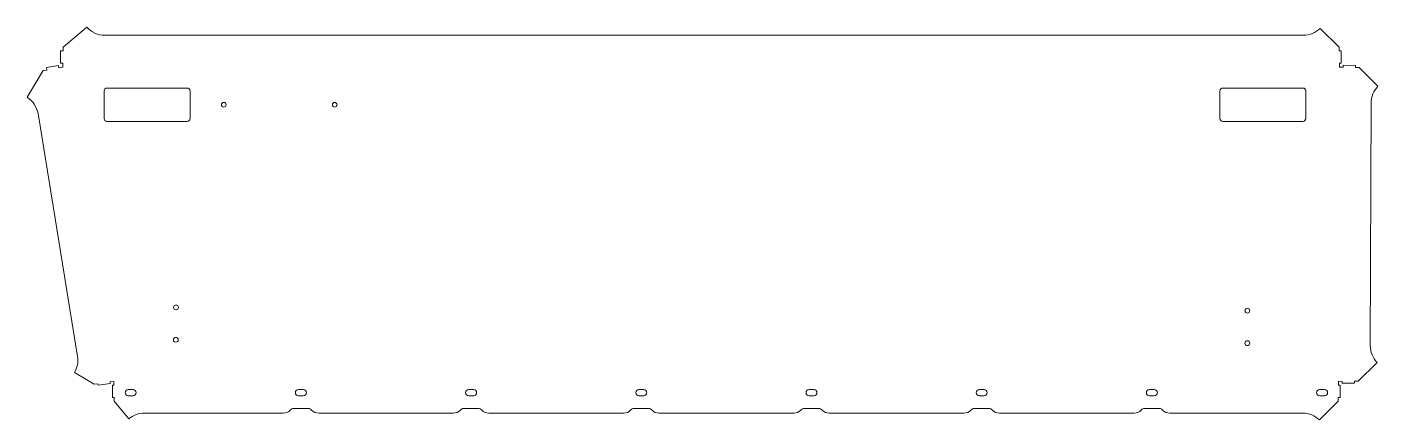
# Model space of a CAD drawing. Header units: millimetres. Extents: x -81 to 1335, y -403 to 9.
import ezdxf

# ---------------------------------------------------------------- set-up
doc = ezdxf.new("R2010")
doc.units = ezdxf.units.MM
doc.layers.add('1', color=7, linetype='Continuous', true_color=0xffffff)

msp = doc.modelspace()

# ---------------------------------------------------------------- linework, layer by layer
at = {"layer": '1', "color": 163, "linetype": 'Continuous', "lineweight": 18}
for p, q in [((-43.699149, -12.500446), (-18.879535, 8.612104)), ((0, 0), (1256.485222, 0)), ((1293.745484, -12.493207), (1274.014014, 7.174696)), ((-43.699109, -16.425996), (-43.699149, -12.500446)), ((1293.751918, -12.497778), (1293.751958, -16.412344)), ((-46.199109, -16.426021), (-43.699109, -16.425996)), ((-46.198977, -29.426021), (-46.199109, -16.426021)), ((1293.751958, -16.412344), (1295.901958, -16.412322)), ((1295.901958, -16.412322), (1295.902091, -29.412322)), ((-81.44918, -64.959752), (-64.591355, -37.074868)), ((-64.591355, -37.074868), (-60.722963, -36.446237)), ((-61.123964, -33.978607), (-48.292287, -31.893402)), ((-60.722963, -36.446237), (-61.123964, -33.978607)), ((-47.939407, -34.064917), (-48.292287, -31.893402)), ((-47.939407, -34.064917), (-44.071018, -33.436286)), ((-46.198977, -29.426021), (-43.998977, -29.425999)), ((-43.998977, -29.425999), (-43.998936, -33.424573)), ((1294.052091, -29.412341), (1295.902091, -29.412322)), ((1294.052131, -33.379013), (1294.052091, -29.412341)), ((1294.052131, -33.379013), (1298.025196, -33.391712)), ((1298.031109, -31.541721), (1298.025196, -33.391712)), ((1298.031109, -31.541721), (1311.031042, -31.583272)), ((1311.031042, -31.583272), (1311.024171, -33.733261)), ((1311.024171, -33.733261), (1314.943287, -33.745787)), ((1334.554618, -53.546274), (1314.943287, -33.745787)), ((-69.920084, -82.213585), (-28.559859, -336.731022)), ((1327.324112, -71.051862), (1326.510614, -325.56973)), ((-11.15785, -365.887368), (-31.713639, -353.460351)), ((1313.892332, -362.556551), (1333.57314, -343.063756)), ((-7.289458, -365.258737), (-11.15785, -365.887368)), ((-7.008757, -366.986078), (-7.289458, -365.258737)), ((5.822919, -364.900873), (-7.008757, -366.986078)), ((9.458727, -362.841017), (5.590339, -363.469647)), ((5.822919, -364.900873), (5.590339, -363.469647)), ((8.041506, -366.7816), (9.491506, -366.781586)), ((8.041639, -379.7816), (8.041506, -366.7816)), ((9.491466, -362.835697), (9.491506, -366.781586)), ((1293.000048, -362.789776), (1296.972323, -362.802473)), ((1293.000048, -362.789776), (1293.000089, -366.768484)), ((1293.000089, -366.768484), (1294.850089, -366.768465)), ((1294.850089, -366.768465), (1294.850222, -379.768465)), ((1296.972323, -362.802473), (1296.96641, -364.652463)), ((1309.966344, -364.694014), (1296.96641, -364.652463)), ((1309.973215, -362.544025), (1309.966344, -364.694014)), ((1313.892332, -362.556551), (1309.973215, -362.544025)), ((8.041639, -379.7816), (9.791639, -379.781582)), ((9.791679, -383.696148), (9.791639, -379.781582)), ((1292.700222, -379.768487), (1294.850222, -379.768465)), ((1292.700222, -379.768487), (1292.700262, -383.694037)), ((25.355134, -401.990483), (9.797134, -383.700719)), ((41.363023, -396.193984), (186.9271, -396.198911)), ((213.10783, -391.198644), (198.10783, -391.198797)), ((224.288221, -396.19853), (365.324173, -396.19709)), ((391.504462, -391.196823), (376.504462, -391.196976)), ((402.684853, -396.196709), (543.720805, -396.195269)), ((569.901094, -391.195002), (554.901094, -391.195155)), ((581.081485, -396.194888), (722.117437, -396.193448)), ((748.297726, -391.193181), (733.297726, -391.193334)), ((759.478117, -396.193067), (900.514069, -396.191627)), ((926.694358, -391.19136), (911.694358, -391.191513)), ((937.874749, -396.191246), (1078.910701, -396.189806)), ((1105.09099, -391.189539), (1090.09099, -391.189692)), ((1116.270921, -396.189425), (1255.674576, -396.194415)), ((1273.144862, -403.312641), (1292.700262, -383.694037))]:
    msp.add_line(p, q, dxfattribs=at)
at = {"layer": '1', "color": 150, "linetype": 'Continuous', "lineweight": 18}
for p, q in [((86.379742, -55.343805), (2.379742, -55.344662)), ((1255.900898, -55.331867), (1171.900898, -55.332724)), ((-0.620227, -58.344693), (-0.619931, -87.344693)), ((89.380069, -87.343774), (89.379773, -58.343774)), ((1168.900928, -58.332755), (1168.901224, -87.332755)), ((1258.901224, -87.331836), (1258.900928, -58.331836)), ((2.380099, -90.344662), (86.380099, -90.343805)), ((1171.901255, -90.332724), (1255.901255, -90.331867)), ((29.710997, -371.495601), (24.710997, -371.495652)), ((24.711063, -377.995652), (29.711063, -377.995601)), ((208.107629, -371.49378), (203.107629, -371.493831)), ((203.107695, -377.993831), (208.107695, -377.99378)), ((386.504261, -371.491959), (381.504261, -371.49201)), ((381.504327, -377.99201), (386.504327, -377.991959)), ((564.900893, -371.490138), (559.900893, -371.490189)), ((559.900959, -377.990189), (564.900959, -377.990138)), ((743.297525, -371.488317), (738.297525, -371.488368)), ((738.297591, -377.988368), (743.297591, -377.988317)), ((921.694157, -371.486496), (916.694157, -371.486547)), ((916.694223, -377.986547), (921.694223, -377.986496)), ((1100.090789, -371.484675), (1095.090789, -371.484726)), ((1095.090855, -377.984726), (1100.090855, -377.984675)), ((1278.487421, -371.482854), (1273.487421, -371.482905)), ((1273.487488, -377.982905), (1278.487488, -377.982854))]:
    msp.add_line(p, q, dxfattribs=at)
for centre, radius in [((124.816292, -72.843416), 2.45), ((241.017108, -72.84223), 2.45), ((74.708605, -285.184647), 2.55), ((1197.683234, -288.773964), 2.55), ((74.599933, -319.184473), 2.55), ((1197.574563, -322.77379), 2.55)]:
    msp.add_circle(centre, radius, dxfattribs=at)
at = {"layer": '1', "color": 163, "linetype": 'Continuous', "lineweight": 18}
for centre, radius, start, end in [((0, 25), 25, 220.958776, 270), ((1256.485222, 25), 25, 270, 314.519475), ((1352.323985, -71.131768), 25, 135.29798, 179.81687), ((-94.596385, -86.223595), 25, 9.230136, 58.271945), ((1351.510487, -325.649635), 25, 179.81687, 224.152045), ((-53.23616, -340.741032), 25, 329.41788, 9.230136), ((41.362181, -421.193984), 25, 89.998069, 129.812842), ((186.927439, -386.198911), 10, 269.998061, 318.19027), ((198.107881, -396.198797), 5, 90.000585, 138.19027), ((213.107881, -396.198644), 5, 41.8109, 90.000585), ((224.288119, -386.19853), 10, 221.8109, 270.000585), ((365.324071, -386.19709), 10, 270.000585, 318.19027), ((376.504513, -396.196976), 5, 90.000585, 138.19027), ((391.504513, -396.196823), 5, 41.8109, 90.000585), ((402.684751, -386.196709), 10, 221.8109, 270.000585), ((543.720703, -386.195269), 10, 270.000585, 318.19027), ((554.901145, -396.195155), 5, 90.000585, 138.19027), ((569.901145, -396.195002), 5, 41.8109, 90.000585), ((581.081383, -386.194888), 10, 221.8109, 270.000585), ((722.117335, -386.193448), 10, 270.000585, 318.19027), ((733.297777, -396.193334), 5, 90.000585, 138.19027), ((748.297777, -396.193181), 5, 41.8109, 90.000585), ((759.478015, -386.193067), 10, 221.8109, 270.000585), ((900.513967, -386.191627), 10, 270.000585, 318.19027), ((911.694409, -396.191513), 5, 90.000585, 138.19027), ((926.694409, -396.19136), 5, 41.8109, 90.000585), ((937.874647, -386.191246), 10, 221.8109, 270.000585), ((1078.910599, -386.189806), 10, 270.000585, 318.19027), ((1090.091041, -396.189692), 5, 90.000585, 138.19027), ((1105.091041, -396.189539), 5, 41.8109, 90.000585), ((1116.271279, -386.189425), 10, 221.8109, 269.997949), ((1255.673681, -421.194415), 25, 45.66541, 89.997949)]:
    msp.add_arc(centre, radius, start, end, dxfattribs=at)
at = {"layer": '1', "color": 150, "linetype": 'Continuous', "lineweight": 18}
for centre, radius, start, end in [((2.379773, -58.344662), 3, 90.000585, 180.000585), ((86.379773, -58.343805), 3, 0.000585, 90.000585), ((1171.900928, -58.332724), 3, 90.000585, 180.000585), ((1255.900928, -58.331867), 3, 0.000585, 90.000585), ((2.380069, -87.344662), 3, 180.000585, 270.000585), ((86.380069, -87.343805), 3, 270.000585, 0.000585), ((1171.901224, -87.332724), 3, 180.000585, 270.000585), ((1255.901224, -87.331867), 3, 270.000585, 0.000585), ((24.71103, -374.745652), 3.25, 90.000585, 270.000585), ((29.71103, -374.745601), 3.25, 270.000585, 90.000585), ((203.107662, -374.743831), 3.25, 90.000585, 270.000585), ((208.107662, -374.74378), 3.25, 270.000585, 90.000585), ((381.504294, -374.74201), 3.25, 90.000585, 270.000585), ((386.504294, -374.741959), 3.25, 270.000585, 90.000585), ((559.900926, -374.740189), 3.25, 90.000585, 270.000585), ((564.900926, -374.740138), 3.25, 270.000585, 90.000585), ((738.297558, -374.738368), 3.25, 90.000585, 270.000585), ((743.297558, -374.738317), 3.25, 270.000585, 90.000585), ((916.69419, -374.736547), 3.25, 90.000585, 270.000585), ((921.69419, -374.736496), 3.25, 270.000585, 90.000585), ((1095.090822, -374.734726), 3.25, 90.000585, 270.000585), ((1100.090822, -374.734675), 3.25, 270.000585, 90.000585), ((1273.487454, -374.732905), 3.25, 90.000585, 270.000585), ((1278.487454, -374.732854), 3.25, 270.000585, 90.000585)]:
    msp.add_arc(centre, radius, start, end, dxfattribs=at)

doc.saveas('drawing.dxf')
